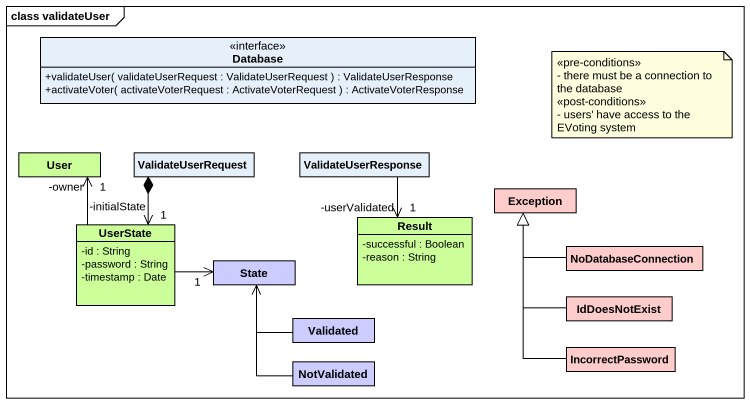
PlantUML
@startuml
mainframe class validateUser
hide circle
hide empty members
skinparam classAttributeIconSize 0
interface "Database" as Database_ {
  +validateUser( validateUserRequest : ValidateUserRequest ) : ValidateUserResponse
  +activateVoter( activateVoterRequest : ActivateVoterRequest ) : ActivateVoterResponse
}
class User #CCFF99
class ValidateUserRequest
class ValidateUserResponse
class UserState #CCFF99 {
  -id : String
  -password : String
  -timestamp : Date
}
class Result #CCFF99 {
  -successful : Boolean
  -reason : String
}
class "Exception" as Exception_ #FFCCCC
class "State" as State_ #CCCCFF
class NoDatabaseConnection #FFCCCC
class Validated #CCCCFF
class IdDoesNotExist #FFCCCC
class NotValidated #CCCCFF
class IncorrectPassword #FFCCCC
ValidateUserRequest *--> "-initialState\n1" UserState
ValidateUserResponse --> "1\n-userValidated" Result
UserState -up-> "-owner\n1" User
UserState -right-> "1" State_
NoDatabaseConnection -left-|> Exception_
Validated -up-> State_
IdDoesNotExist -up-|> Exception_
NotValidated -up-> State_
IncorrectPassword -up-|> Exception_
note as N1
  <<pre-conditions>>
  - there must be a connection to the database
  <<post-conditions>>
  - users' have access to the EVoting system
end note
@enduml
